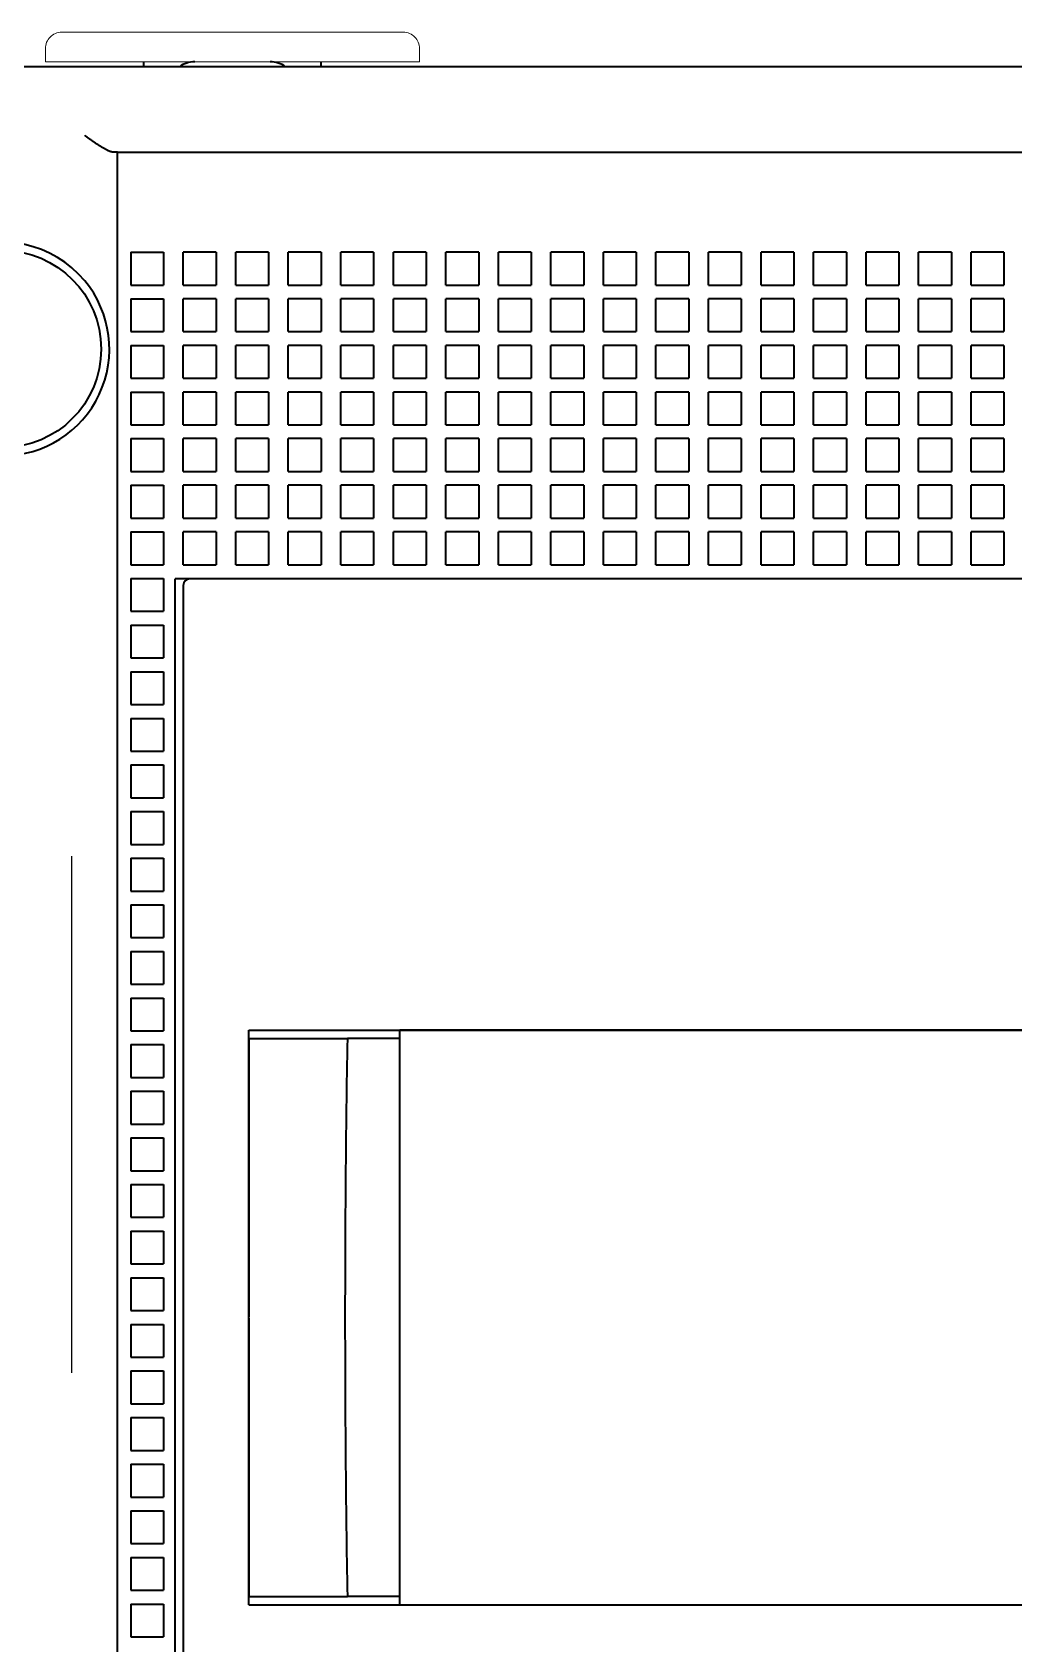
# Model space of a CAD drawing. Header units: millimetres. Extents: x -192 to 0, y -4 to 5.
# Drawn here: x -15.401 to -12.411, y -1.075 to 3.834 of the extents above; entities that cross this region are included whole.
import ezdxf

# ---------------------------------------------------------------- set-up
doc = ezdxf.new("R2010")
doc.units = ezdxf.units.MM
doc.linetypes.add('DASHSPACE', pattern=[30, 12, -18])

msp = doc.modelspace()

# ---------------------------------------------------------------- linework, layer by layer
at = {"color": 7, "linetype": 'DASHSPACE', "lineweight": 13, "ltscale": 0.025}
for p, q in [((-15.2105, 3.8341), (-15.3105, 3.8341)), ((-14.2705, 3.8341), (-14.3705, 3.8341))]:
    msp.add_line(p, q, dxfattribs=at)
at = {"color": 7, "linetype": 'DASHSPACE', "lineweight": 13, "ltscale": 0.21}
for p, q in [((-14.3705, 3.8341), (-15.2105, 3.8341)), ((-15.2105, 3.7441), (-14.3705, 3.7441))]:
    msp.add_line(p, q, dxfattribs=at)
at = {"color": 7, "linetype": 'DASHSPACE', "lineweight": 13, "ltscale": 0.01}
for p, q in [((-15.3605, 3.7441), (-15.3605, 3.7841)), ((-14.2205, 3.7441), (-14.2205, 3.7841))]:
    msp.add_line(p, q, dxfattribs=at)
at = {"color": 7, "linetype": 'DASHSPACE', "lineweight": 13, "ltscale": 0.0375}
for p, q in [((-15.2105, 3.7441), (-15.3605, 3.7441)), ((-14.2205, 3.7441), (-14.3705, 3.7441))]:
    msp.add_line(p, q, dxfattribs=at)
at = {"color": 7, "lineweight": 35, "ltscale": 0.00375}
for p, q in [((-15.0605, 3.7291), (-15.0605, 3.7441)), ((-14.5205, 3.7291), (-14.5205, 3.7441))]:
    msp.add_line(p, q, dxfattribs=at)
at = {"color": 7, "lineweight": 35}
for p, q in [((-7.4605, 3.7291), (-17.0205, 3.7291)), ((-15.1405, 3.4691), (-10.6405, 3.4691)), ((-15.1405, -3.3809), (-15.1405, 3.2191)), ((-14.9655, -2.3309), (-14.9655, 2.1691)), ((-10.8605, 2.1691), (-14.9205, 2.1691)), ((-14.9405, 2.0794), (-14.9405, -2.2412)), ((-14.7405, 0.7941), (-11.1734, 0.7941)), ((-11.1734, 0.7941), (-14.2805, 0.7941)), ((-14.7405, -0.9559), (-11.1734, -0.9559))]:
    msp.add_line(p, q, dxfattribs=at)
at = {"color": 7, "lineweight": 35, "ltscale": 0.003349}
msp.add_line((-15.1405, 3.4691), (-15.1539, 3.4691), dxfattribs=at)
at = {"color": 7, "lineweight": 35, "ltscale": 0.0625}
msp.add_line((-15.1405, 3.2191), (-15.1405, 3.4691), dxfattribs=at)
at = {"color": 7, "lineweight": 35, "ltscale": 0.025}
for p, q in [((-15.1005, 3.1641), (-15.1005, 3.0641)), ((-15.1005, 3.1641), (-15.0005, 3.1641)), ((-15.0005, 3.1641), (-15.0005, 3.0641)), ((-14.9405, 3.0641), (-14.9405, 3.1641)), ((-14.8405, 3.1641), (-14.9405, 3.1641)), ((-14.8405, 3.1641), (-14.8405, 3.0641)), ((-14.7805, 3.0641), (-14.7805, 3.1641)), ((-14.6805, 3.1641), (-14.7805, 3.1641)), ((-14.6805, 3.1641), (-14.6805, 3.0641)), ((-14.6205, 3.0641), (-14.6205, 3.1641)), ((-14.5205, 3.1641), (-14.6205, 3.1641)), ((-14.5205, 3.1641), (-14.5205, 3.0641)), ((-14.4605, 3.0641), (-14.4605, 3.1641)), ((-14.3605, 3.1641), (-14.4605, 3.1641)), ((-14.3605, 3.1641), (-14.3605, 3.0641)), ((-14.3005, 3.0641), (-14.3005, 3.1641)), ((-14.2005, 3.1641), (-14.3005, 3.1641)), ((-14.2005, 3.1641), (-14.2005, 3.0641)), ((-14.1405, 3.0641), (-14.1405, 3.1641)), ((-14.0405, 3.1641), (-14.1405, 3.1641)), ((-14.0405, 3.1641), (-14.0405, 3.0641)), ((-13.9805, 3.0641), (-13.9805, 3.1641)), ((-13.8805, 3.1641), (-13.9805, 3.1641)), ((-13.8805, 3.1641), (-13.8805, 3.0641)), ((-13.8205, 3.0641), (-13.8205, 3.1641)), ((-13.7205, 3.1641), (-13.8205, 3.1641)), ((-13.7205, 3.1641), (-13.7205, 3.0641)), ((-13.6605, 3.0641), (-13.6605, 3.1641)), ((-13.5605, 3.1641), (-13.6605, 3.1641)), ((-13.5605, 3.1641), (-13.5605, 3.0641)), ((-13.5005, 3.0641), (-13.5005, 3.1641)), ((-13.4005, 3.1641), (-13.5005, 3.1641)), ((-13.4005, 3.1641), (-13.4005, 3.0641)), ((-13.3405, 3.0641), (-13.3405, 3.1641)), ((-13.2405, 3.1641), (-13.3405, 3.1641)), ((-13.2405, 3.1641), (-13.2405, 3.0641)), ((-13.1805, 3.0641), (-13.1805, 3.1641)), ((-13.0805, 3.1641), (-13.1805, 3.1641)), ((-13.0805, 3.1641), (-13.0805, 3.0641)), ((-13.0205, 3.0641), (-13.0205, 3.1641)), ((-12.9205, 3.1641), (-13.0205, 3.1641)), ((-12.9205, 3.1641), (-12.9205, 3.0641)), ((-12.8605, 3.0641), (-12.8605, 3.1641)), ((-12.7605, 3.1641), (-12.8605, 3.1641)), ((-12.7605, 3.1641), (-12.7605, 3.0641)), ((-12.7005, 3.0641), (-12.7005, 3.1641)), ((-12.6005, 3.1641), (-12.7005, 3.1641)), ((-12.6005, 3.1641), (-12.6005, 3.0641)), ((-12.5405, 3.0641), (-12.5405, 3.1641)), ((-12.4405, 3.1641), (-12.5405, 3.1641)), ((-12.4405, 3.1641), (-12.4405, 3.0641)), ((-15.1005, 3.0641), (-15.0005, 3.0641)), ((-14.9405, 3.0641), (-14.8405, 3.0641)), ((-14.7805, 3.0641), (-14.6805, 3.0641)), ((-14.6205, 3.0641), (-14.5205, 3.0641)), ((-14.4605, 3.0641), (-14.3605, 3.0641)), ((-14.3005, 3.0641), (-14.2005, 3.0641)), ((-14.1405, 3.0641), (-14.0405, 3.0641)), ((-13.9805, 3.0641), (-13.8805, 3.0641)), ((-13.8205, 3.0641), (-13.7205, 3.0641)), ((-13.6605, 3.0641), (-13.5605, 3.0641)), ((-13.5005, 3.0641), (-13.4005, 3.0641)), ((-13.3405, 3.0641), (-13.2405, 3.0641)), ((-13.1805, 3.0641), (-13.0805, 3.0641)), ((-13.0205, 3.0641), (-12.9205, 3.0641)), ((-12.8605, 3.0641), (-12.7605, 3.0641)), ((-12.7005, 3.0641), (-12.6005, 3.0641)), ((-12.5405, 3.0641), (-12.4405, 3.0641)), ((-15.1005, 3.0221), (-15.0005, 3.0221)), ((-15.1005, 3.0221), (-15.1005, 2.9221)), ((-15.0005, 3.0221), (-15.0005, 2.9221)), ((-14.9405, 2.9221), (-14.9405, 3.0221)), ((-14.8405, 3.0221), (-14.9405, 3.0221)), ((-14.8405, 3.0221), (-14.8405, 2.9221)), ((-14.7805, 2.9221), (-14.7805, 3.0221)), ((-14.6805, 3.0221), (-14.7805, 3.0221)), ((-14.6805, 3.0221), (-14.6805, 2.9221)), ((-14.6205, 2.9221), (-14.6205, 3.0221)), ((-14.5205, 3.0221), (-14.6205, 3.0221)), ((-14.5205, 3.0221), (-14.5205, 2.9221)), ((-14.4605, 2.9221), (-14.4605, 3.0221)), ((-14.3605, 3.0221), (-14.4605, 3.0221)), ((-14.3605, 3.0221), (-14.3605, 2.9221)), ((-14.3005, 2.9221), (-14.3005, 3.0221)), ((-14.2005, 3.0221), (-14.3005, 3.0221)), ((-14.2005, 3.0221), (-14.2005, 2.9221)), ((-14.1405, 2.9221), (-14.1405, 3.0221)), ((-14.0405, 3.0221), (-14.1405, 3.0221)), ((-14.0405, 3.0221), (-14.0405, 2.9221)), ((-13.9805, 2.9221), (-13.9805, 3.0221)), ((-13.8805, 3.0221), (-13.9805, 3.0221)), ((-13.8805, 3.0221), (-13.8805, 2.9221)), ((-13.8205, 2.9221), (-13.8205, 3.0221)), ((-13.7205, 3.0221), (-13.8205, 3.0221)), ((-13.7205, 3.0221), (-13.7205, 2.9221)), ((-13.6605, 2.9221), (-13.6605, 3.0221)), ((-13.5605, 3.0221), (-13.6605, 3.0221)), ((-13.5605, 3.0221), (-13.5605, 2.9221)), ((-13.5005, 2.9221), (-13.5005, 3.0221)), ((-13.4005, 3.0221), (-13.5005, 3.0221)), ((-13.4005, 3.0221), (-13.4005, 2.9221)), ((-13.3405, 2.9221), (-13.3405, 3.0221)), ((-13.2405, 3.0221), (-13.3405, 3.0221)), ((-13.2405, 3.0221), (-13.2405, 2.9221)), ((-13.1805, 2.9221), (-13.1805, 3.0221)), ((-13.0805, 3.0221), (-13.1805, 3.0221)), ((-13.0805, 3.0221), (-13.0805, 2.9221)), ((-13.0205, 2.9221), (-13.0205, 3.0221)), ((-12.9205, 3.0221), (-13.0205, 3.0221)), ((-12.9205, 3.0221), (-12.9205, 2.9221)), ((-12.8605, 2.9221), (-12.8605, 3.0221)), ((-12.7605, 3.0221), (-12.8605, 3.0221)), ((-12.7605, 3.0221), (-12.7605, 2.9221)), ((-12.7005, 2.9221), (-12.7005, 3.0221)), ((-12.6005, 3.0221), (-12.7005, 3.0221)), ((-12.6005, 3.0221), (-12.6005, 2.9221)), ((-12.5405, 2.9221), (-12.5405, 3.0221)), ((-12.4405, 3.0221), (-12.5405, 3.0221)), ((-12.4405, 3.0221), (-12.4405, 2.9221)), ((-15.1005, 2.9221), (-15.0005, 2.9221)), ((-14.9405, 2.9221), (-14.8405, 2.9221)), ((-14.7805, 2.9221), (-14.6805, 2.9221)), ((-14.6205, 2.9221), (-14.5205, 2.9221)), ((-14.4605, 2.9221), (-14.3605, 2.9221)), ((-14.3005, 2.9221), (-14.2005, 2.9221)), ((-14.1405, 2.9221), (-14.0405, 2.9221)), ((-13.9805, 2.9221), (-13.8805, 2.9221)), ((-13.8205, 2.9221), (-13.7205, 2.9221)), ((-13.6605, 2.9221), (-13.5605, 2.9221)), ((-13.5005, 2.9221), (-13.4005, 2.9221)), ((-13.3405, 2.9221), (-13.2405, 2.9221)), ((-13.1805, 2.9221), (-13.0805, 2.9221)), ((-13.0205, 2.9221), (-12.9205, 2.9221)), ((-12.8605, 2.9221), (-12.7605, 2.9221)), ((-12.7005, 2.9221), (-12.6005, 2.9221)), ((-12.5405, 2.9221), (-12.4405, 2.9221)), ((-15.1005, 2.8801), (-15.0005, 2.8801)), ((-15.1005, 2.8801), (-15.1005, 2.7801)), ((-15.0005, 2.8801), (-15.0005, 2.7801)), ((-14.9405, 2.7801), (-14.9405, 2.8801)), ((-14.8405, 2.8801), (-14.9405, 2.8801)), ((-14.8405, 2.8801), (-14.8405, 2.7801)), ((-14.7805, 2.7801), (-14.7805, 2.8801)), ((-14.6805, 2.8801), (-14.7805, 2.8801)), ((-14.6805, 2.8801), (-14.6805, 2.7801)), ((-14.6205, 2.7801), (-14.6205, 2.8801)), ((-14.5205, 2.8801), (-14.6205, 2.8801)), ((-14.5205, 2.8801), (-14.5205, 2.7801)), ((-14.4605, 2.7801), (-14.4605, 2.8801)), ((-14.3605, 2.8801), (-14.4605, 2.8801)), ((-14.3605, 2.8801), (-14.3605, 2.7801)), ((-14.3005, 2.7801), (-14.3005, 2.8801)), ((-14.2005, 2.8801), (-14.3005, 2.8801)), ((-14.2005, 2.8801), (-14.2005, 2.7801)), ((-14.1405, 2.7801), (-14.1405, 2.8801)), ((-14.0405, 2.8801), (-14.1405, 2.8801)), ((-14.0405, 2.8801), (-14.0405, 2.7801)), ((-13.9805, 2.7801), (-13.9805, 2.8801)), ((-13.8805, 2.8801), (-13.9805, 2.8801)), ((-13.8805, 2.8801), (-13.8805, 2.7801)), ((-13.8205, 2.7801), (-13.8205, 2.8801)), ((-13.7205, 2.8801), (-13.8205, 2.8801)), ((-13.7205, 2.8801), (-13.7205, 2.7801)), ((-13.6605, 2.7801), (-13.6605, 2.8801)), ((-13.5605, 2.8801), (-13.6605, 2.8801)), ((-13.5605, 2.8801), (-13.5605, 2.7801)), ((-13.5005, 2.7801), (-13.5005, 2.8801)), ((-13.4005, 2.8801), (-13.5005, 2.8801)), ((-13.4005, 2.8801), (-13.4005, 2.7801)), ((-13.3405, 2.7801), (-13.3405, 2.8801)), ((-13.2405, 2.8801), (-13.3405, 2.8801)), ((-13.2405, 2.8801), (-13.2405, 2.7801)), ((-13.1805, 2.7801), (-13.1805, 2.8801)), ((-13.0805, 2.8801), (-13.1805, 2.8801)), ((-13.0805, 2.8801), (-13.0805, 2.7801)), ((-13.0205, 2.7801), (-13.0205, 2.8801)), ((-12.9205, 2.8801), (-13.0205, 2.8801)), ((-12.9205, 2.8801), (-12.9205, 2.7801)), ((-12.8605, 2.7801), (-12.8605, 2.8801)), ((-12.7605, 2.8801), (-12.8605, 2.8801)), ((-12.7605, 2.8801), (-12.7605, 2.7801)), ((-12.7005, 2.7801), (-12.7005, 2.8801)), ((-12.6005, 2.8801), (-12.7005, 2.8801)), ((-12.6005, 2.8801), (-12.6005, 2.7801)), ((-12.5405, 2.7801), (-12.5405, 2.8801)), ((-12.4405, 2.8801), (-12.5405, 2.8801)), ((-12.4405, 2.8801), (-12.4405, 2.7801)), ((-15.1005, 2.7801), (-15.0005, 2.7801)), ((-14.9405, 2.7801), (-14.8405, 2.7801)), ((-14.7805, 2.7801), (-14.6805, 2.7801)), ((-14.6205, 2.7801), (-14.5205, 2.7801)), ((-14.4605, 2.7801), (-14.3605, 2.7801)), ((-14.3005, 2.7801), (-14.2005, 2.7801)), ((-14.1405, 2.7801), (-14.0405, 2.7801)), ((-13.9805, 2.7801), (-13.8805, 2.7801)), ((-13.8205, 2.7801), (-13.7205, 2.7801)), ((-13.6605, 2.7801), (-13.5605, 2.7801)), ((-13.5005, 2.7801), (-13.4005, 2.7801)), ((-13.3405, 2.7801), (-13.2405, 2.7801)), ((-13.1805, 2.7801), (-13.0805, 2.7801)), ((-13.0205, 2.7801), (-12.9205, 2.7801)), ((-12.8605, 2.7801), (-12.7605, 2.7801)), ((-12.7005, 2.7801), (-12.6005, 2.7801)), ((-12.5405, 2.7801), (-12.4405, 2.7801)), ((-15.1005, 2.7381), (-15.0005, 2.7381)), ((-15.1005, 2.7381), (-15.1005, 2.6381)), ((-15.0005, 2.7381), (-15.0005, 2.6381)), ((-14.9405, 2.6381), (-14.9405, 2.7381)), ((-14.8405, 2.7381), (-14.9405, 2.7381)), ((-14.8405, 2.7381), (-14.8405, 2.6381)), ((-14.7805, 2.6381), (-14.7805, 2.7381)), ((-14.6805, 2.7381), (-14.7805, 2.7381)), ((-14.6805, 2.7381), (-14.6805, 2.6381)), ((-14.6205, 2.6381), (-14.6205, 2.7381)), ((-14.5205, 2.7381), (-14.6205, 2.7381)), ((-14.5205, 2.7381), (-14.5205, 2.6381)), ((-14.4605, 2.6381), (-14.4605, 2.7381)), ((-14.3605, 2.7381), (-14.4605, 2.7381)), ((-14.3605, 2.7381), (-14.3605, 2.6381)), ((-14.3005, 2.6381), (-14.3005, 2.7381)), ((-14.2005, 2.7381), (-14.3005, 2.7381)), ((-14.2005, 2.7381), (-14.2005, 2.6381)), ((-14.1405, 2.6381), (-14.1405, 2.7381)), ((-14.0405, 2.7381), (-14.1405, 2.7381)), ((-14.0405, 2.7381), (-14.0405, 2.6381)), ((-13.9805, 2.6381), (-13.9805, 2.7381)), ((-13.8805, 2.7381), (-13.9805, 2.7381)), ((-13.8805, 2.7381), (-13.8805, 2.6381)), ((-13.8205, 2.6381), (-13.8205, 2.7381)), ((-13.7205, 2.7381), (-13.8205, 2.7381)), ((-13.7205, 2.7381), (-13.7205, 2.6381)), ((-13.6605, 2.6381), (-13.6605, 2.7381)), ((-13.5605, 2.7381), (-13.6605, 2.7381)), ((-13.5605, 2.7381), (-13.5605, 2.6381)), ((-13.5005, 2.6381), (-13.5005, 2.7381)), ((-13.4005, 2.7381), (-13.5005, 2.7381)), ((-13.4005, 2.7381), (-13.4005, 2.6381)), ((-13.3405, 2.6381), (-13.3405, 2.7381)), ((-13.2405, 2.7381), (-13.3405, 2.7381)), ((-13.2405, 2.7381), (-13.2405, 2.6381)), ((-13.1805, 2.6381), (-13.1805, 2.7381)), ((-13.0805, 2.7381), (-13.1805, 2.7381)), ((-13.0805, 2.7381), (-13.0805, 2.6381)), ((-13.0205, 2.6381), (-13.0205, 2.7381)), ((-12.9205, 2.7381), (-13.0205, 2.7381)), ((-12.9205, 2.7381), (-12.9205, 2.6381)), ((-12.8605, 2.6381), (-12.8605, 2.7381)), ((-12.7605, 2.7381), (-12.8605, 2.7381)), ((-12.7605, 2.7381), (-12.7605, 2.6381)), ((-12.7005, 2.6381), (-12.7005, 2.7381)), ((-12.6005, 2.7381), (-12.7005, 2.7381)), ((-12.6005, 2.7381), (-12.6005, 2.6381)), ((-12.5405, 2.6381), (-12.5405, 2.7381)), ((-12.4405, 2.7381), (-12.5405, 2.7381)), ((-12.4405, 2.7381), (-12.4405, 2.6381)), ((-15.1005, 2.6381), (-15.0005, 2.6381)), ((-14.9405, 2.6381), (-14.8405, 2.6381)), ((-14.7805, 2.6381), (-14.6805, 2.6381)), ((-14.6205, 2.6381), (-14.5205, 2.6381)), ((-14.4605, 2.6381), (-14.3605, 2.6381)), ((-14.3005, 2.6381), (-14.2005, 2.6381)), ((-14.1405, 2.6381), (-14.0405, 2.6381)), ((-13.9805, 2.6381), (-13.8805, 2.6381)), ((-13.8205, 2.6381), (-13.7205, 2.6381)), ((-13.6605, 2.6381), (-13.5605, 2.6381)), ((-13.5005, 2.6381), (-13.4005, 2.6381)), ((-13.3405, 2.6381), (-13.2405, 2.6381)), ((-13.1805, 2.6381), (-13.0805, 2.6381)), ((-13.0205, 2.6381), (-12.9205, 2.6381)), ((-12.8605, 2.6381), (-12.7605, 2.6381)), ((-12.7005, 2.6381), (-12.6005, 2.6381)), ((-12.5405, 2.6381), (-12.4405, 2.6381)), ((-15.1005, 2.5961), (-15.0005, 2.5961)), ((-15.1005, 2.5961), (-15.1005, 2.4961)), ((-15.0005, 2.5961), (-15.0005, 2.4961)), ((-14.9405, 2.4961), (-14.9405, 2.5961)), ((-14.8405, 2.5961), (-14.9405, 2.5961)), ((-14.8405, 2.5961), (-14.8405, 2.4961)), ((-14.7805, 2.4961), (-14.7805, 2.5961)), ((-14.6805, 2.5961), (-14.7805, 2.5961)), ((-14.6805, 2.5961), (-14.6805, 2.4961)), ((-14.6205, 2.4961), (-14.6205, 2.5961)), ((-14.5205, 2.5961), (-14.6205, 2.5961)), ((-14.5205, 2.5961), (-14.5205, 2.4961)), ((-14.4605, 2.4961), (-14.4605, 2.5961)), ((-14.3605, 2.5961), (-14.4605, 2.5961)), ((-14.3605, 2.5961), (-14.3605, 2.4961)), ((-14.3005, 2.4961), (-14.3005, 2.5961)), ((-14.2005, 2.5961), (-14.3005, 2.5961)), ((-14.2005, 2.5961), (-14.2005, 2.4961)), ((-14.1405, 2.4961), (-14.1405, 2.5961)), ((-14.0405, 2.5961), (-14.1405, 2.5961)), ((-14.0405, 2.5961), (-14.0405, 2.4961)), ((-13.9805, 2.4961), (-13.9805, 2.5961)), ((-13.8805, 2.5961), (-13.9805, 2.5961)), ((-13.8805, 2.5961), (-13.8805, 2.4961)), ((-13.8205, 2.4961), (-13.8205, 2.5961)), ((-13.7205, 2.5961), (-13.8205, 2.5961)), ((-13.7205, 2.5961), (-13.7205, 2.4961)), ((-13.6605, 2.4961), (-13.6605, 2.5961)), ((-13.5605, 2.5961), (-13.6605, 2.5961)), ((-13.5605, 2.5961), (-13.5605, 2.4961)), ((-13.5005, 2.4961), (-13.5005, 2.5961)), ((-13.4005, 2.5961), (-13.5005, 2.5961)), ((-13.4005, 2.5961), (-13.4005, 2.4961)), ((-13.3405, 2.4961), (-13.3405, 2.5961)), ((-13.2405, 2.5961), (-13.3405, 2.5961)), ((-13.2405, 2.5961), (-13.2405, 2.4961)), ((-13.1805, 2.4961), (-13.1805, 2.5961)), ((-13.0805, 2.5961), (-13.1805, 2.5961)), ((-13.0805, 2.5961), (-13.0805, 2.4961)), ((-13.0205, 2.4961), (-13.0205, 2.5961)), ((-12.9205, 2.5961), (-13.0205, 2.5961)), ((-12.9205, 2.5961), (-12.9205, 2.4961)), ((-12.8605, 2.4961), (-12.8605, 2.5961)), ((-12.7605, 2.5961), (-12.8605, 2.5961)), ((-12.7605, 2.5961), (-12.7605, 2.4961)), ((-12.7005, 2.4961), (-12.7005, 2.5961)), ((-12.6005, 2.5961), (-12.7005, 2.5961)), ((-12.6005, 2.5961), (-12.6005, 2.4961)), ((-12.5405, 2.4961), (-12.5405, 2.5961)), ((-12.4405, 2.5961), (-12.5405, 2.5961)), ((-12.4405, 2.5961), (-12.4405, 2.4961)), ((-15.1005, 2.4961), (-15.0005, 2.4961)), ((-14.9405, 2.4961), (-14.8405, 2.4961)), ((-14.7805, 2.4961), (-14.6805, 2.4961)), ((-14.6205, 2.4961), (-14.5205, 2.4961)), ((-14.4605, 2.4961), (-14.3605, 2.4961)), ((-14.3005, 2.4961), (-14.2005, 2.4961)), ((-14.1405, 2.4961), (-14.0405, 2.4961)), ((-13.9805, 2.4961), (-13.8805, 2.4961)), ((-13.8205, 2.4961), (-13.7205, 2.4961)), ((-13.6605, 2.4961), (-13.5605, 2.4961)), ((-13.5005, 2.4961), (-13.4005, 2.4961)), ((-13.3405, 2.4961), (-13.2405, 2.4961)), ((-13.1805, 2.4961), (-13.0805, 2.4961)), ((-13.0205, 2.4961), (-12.9205, 2.4961)), ((-12.8605, 2.4961), (-12.7605, 2.4961)), ((-12.7005, 2.4961), (-12.6005, 2.4961)), ((-12.5405, 2.4961), (-12.4405, 2.4961)), ((-15.1005, 2.4541), (-15.0005, 2.4541)), ((-15.1005, 2.4541), (-15.1005, 2.3541)), ((-15.0005, 2.4541), (-15.0005, 2.3541)), ((-14.9405, 2.3541), (-14.9405, 2.4541)), ((-14.8405, 2.4541), (-14.9405, 2.4541)), ((-14.8405, 2.4541), (-14.8405, 2.3541)), ((-14.7805, 2.3541), (-14.7805, 2.4541)), ((-14.6805, 2.4541), (-14.7805, 2.4541)), ((-14.6805, 2.4541), (-14.6805, 2.3541)), ((-14.6205, 2.3541), (-14.6205, 2.4541)), ((-14.5205, 2.4541), (-14.6205, 2.4541)), ((-14.5205, 2.4541), (-14.5205, 2.3541)), ((-14.4605, 2.3541), (-14.4605, 2.4541)), ((-14.3605, 2.4541), (-14.4605, 2.4541)), ((-14.3605, 2.4541), (-14.3605, 2.3541)), ((-14.3005, 2.3541), (-14.3005, 2.4541)), ((-14.2005, 2.4541), (-14.3005, 2.4541)), ((-14.2005, 2.4541), (-14.2005, 2.3541)), ((-14.1405, 2.3541), (-14.1405, 2.4541)), ((-14.0405, 2.4541), (-14.1405, 2.4541)), ((-14.0405, 2.4541), (-14.0405, 2.3541)), ((-13.9805, 2.3541), (-13.9805, 2.4541)), ((-13.8805, 2.4541), (-13.9805, 2.4541)), ((-13.8805, 2.4541), (-13.8805, 2.3541)), ((-13.8205, 2.3541), (-13.8205, 2.4541)), ((-13.7205, 2.4541), (-13.8205, 2.4541)), ((-13.7205, 2.4541), (-13.7205, 2.3541)), ((-13.6605, 2.3541), (-13.6605, 2.4541)), ((-13.5605, 2.4541), (-13.6605, 2.4541)), ((-13.5605, 2.4541), (-13.5605, 2.3541)), ((-13.5005, 2.3541), (-13.5005, 2.4541)), ((-13.4005, 2.4541), (-13.5005, 2.4541)), ((-13.4005, 2.4541), (-13.4005, 2.3541)), ((-13.3405, 2.3541), (-13.3405, 2.4541)), ((-13.2405, 2.4541), (-13.3405, 2.4541)), ((-13.2405, 2.4541), (-13.2405, 2.3541)), ((-13.1805, 2.3541), (-13.1805, 2.4541)), ((-13.0805, 2.4541), (-13.1805, 2.4541)), ((-13.0805, 2.4541), (-13.0805, 2.3541)), ((-13.0205, 2.3541), (-13.0205, 2.4541)), ((-12.9205, 2.4541), (-13.0205, 2.4541)), ((-12.9205, 2.4541), (-12.9205, 2.3541)), ((-12.8605, 2.3541), (-12.8605, 2.4541)), ((-12.7605, 2.4541), (-12.8605, 2.4541)), ((-12.7605, 2.4541), (-12.7605, 2.3541)), ((-12.7005, 2.3541), (-12.7005, 2.4541)), ((-12.6005, 2.4541), (-12.7005, 2.4541)), ((-12.6005, 2.4541), (-12.6005, 2.3541)), ((-12.5405, 2.3541), (-12.5405, 2.4541)), ((-12.4405, 2.4541), (-12.5405, 2.4541)), ((-12.4405, 2.4541), (-12.4405, 2.3541)), ((-15.1005, 2.3541), (-15.0005, 2.3541)), ((-15.1005, 2.3121), (-15.0005, 2.3121)), ((-15.1005, 2.3121), (-15.1005, 2.2121)), ((-15.0005, 2.3121), (-15.0005, 2.2121)), ((-14.9405, 2.3541), (-14.8405, 2.3541)), ((-14.9405, 2.2121), (-14.9405, 2.3121)), ((-14.8405, 2.3121), (-14.9405, 2.3121)), ((-14.8405, 2.3121), (-14.8405, 2.2121)), ((-14.7805, 2.3541), (-14.6805, 2.3541)), ((-14.7805, 2.2121), (-14.7805, 2.3121)), ((-14.6805, 2.3121), (-14.7805, 2.3121)), ((-14.6805, 2.3121), (-14.6805, 2.2121)), ((-14.6205, 2.3541), (-14.5205, 2.3541)), ((-14.6205, 2.2121), (-14.6205, 2.3121)), ((-14.5205, 2.3121), (-14.6205, 2.3121)), ((-14.5205, 2.3121), (-14.5205, 2.2121)), ((-14.4605, 2.3541), (-14.3605, 2.3541)), ((-14.4605, 2.2121), (-14.4605, 2.3121)), ((-14.3605, 2.3121), (-14.4605, 2.3121)), ((-14.3605, 2.3121), (-14.3605, 2.2121)), ((-14.3005, 2.3541), (-14.2005, 2.3541)), ((-14.3005, 2.2121), (-14.3005, 2.3121)), ((-14.2005, 2.3121), (-14.3005, 2.3121)), ((-14.2005, 2.3121), (-14.2005, 2.2121)), ((-14.1405, 2.3541), (-14.0405, 2.3541)), ((-14.1405, 2.2121), (-14.1405, 2.3121)), ((-14.0405, 2.3121), (-14.1405, 2.3121)), ((-14.0405, 2.3121), (-14.0405, 2.2121)), ((-13.9805, 2.3541), (-13.8805, 2.3541)), ((-13.9805, 2.2121), (-13.9805, 2.3121)), ((-13.8805, 2.3121), (-13.9805, 2.3121)), ((-13.8805, 2.3121), (-13.8805, 2.2121)), ((-13.8205, 2.3541), (-13.7205, 2.3541)), ((-13.8205, 2.2121), (-13.8205, 2.3121)), ((-13.7205, 2.3121), (-13.8205, 2.3121)), ((-13.7205, 2.3121), (-13.7205, 2.2121)), ((-13.6605, 2.3541), (-13.5605, 2.3541)), ((-13.6605, 2.2121), (-13.6605, 2.3121)), ((-13.5605, 2.3121), (-13.6605, 2.3121)), ((-13.5605, 2.3121), (-13.5605, 2.2121)), ((-13.5005, 2.3541), (-13.4005, 2.3541)), ((-13.5005, 2.2121), (-13.5005, 2.3121)), ((-13.4005, 2.3121), (-13.5005, 2.3121)), ((-13.4005, 2.3121), (-13.4005, 2.2121)), ((-13.3405, 2.3541), (-13.2405, 2.3541)), ((-13.3405, 2.2121), (-13.3405, 2.3121)), ((-13.2405, 2.3121), (-13.3405, 2.3121)), ((-13.2405, 2.3121), (-13.2405, 2.2121)), ((-13.1805, 2.3541), (-13.0805, 2.3541)), ((-13.1805, 2.2121), (-13.1805, 2.3121)), ((-13.0805, 2.3121), (-13.1805, 2.3121)), ((-13.0805, 2.3121), (-13.0805, 2.2121)), ((-13.0205, 2.3541), (-12.9205, 2.3541)), ((-13.0205, 2.2121), (-13.0205, 2.3121)), ((-12.9205, 2.3121), (-13.0205, 2.3121)), ((-12.9205, 2.3121), (-12.9205, 2.2121)), ((-12.8605, 2.3541), (-12.7605, 2.3541)), ((-12.8605, 2.2121), (-12.8605, 2.3121)), ((-12.7605, 2.3121), (-12.8605, 2.3121)), ((-12.7605, 2.3121), (-12.7605, 2.2121)), ((-12.7005, 2.3541), (-12.6005, 2.3541)), ((-12.7005, 2.2121), (-12.7005, 2.3121)), ((-12.6005, 2.3121), (-12.7005, 2.3121)), ((-12.6005, 2.3121), (-12.6005, 2.2121)), ((-12.5405, 2.3541), (-12.4405, 2.3541)), ((-12.5405, 2.2121), (-12.5405, 2.3121)), ((-12.4405, 2.3121), (-12.5405, 2.3121)), ((-12.4405, 2.3121), (-12.4405, 2.2121)), ((-15.1005, 2.2121), (-15.0005, 2.2121)), ((-14.9405, 2.2121), (-14.8405, 2.2121)), ((-14.7805, 2.2121), (-14.6805, 2.2121)), ((-14.6205, 2.2121), (-14.5205, 2.2121)), ((-14.4605, 2.2121), (-14.3605, 2.2121)), ((-14.3005, 2.2121), (-14.2005, 2.2121)), ((-14.1405, 2.2121), (-14.0405, 2.2121)), ((-13.9805, 2.2121), (-13.8805, 2.2121)), ((-13.8205, 2.2121), (-13.7205, 2.2121)), ((-13.6605, 2.2121), (-13.5605, 2.2121)), ((-13.5005, 2.2121), (-13.4005, 2.2121)), ((-13.3405, 2.2121), (-13.2405, 2.2121)), ((-13.1805, 2.2121), (-13.0805, 2.2121)), ((-13.0205, 2.2121), (-12.9205, 2.2121)), ((-12.8605, 2.2121), (-12.7605, 2.2121)), ((-12.7005, 2.2121), (-12.6005, 2.2121)), ((-12.5405, 2.2121), (-12.4405, 2.2121)), ((-15.1005, 2.1701), (-15.0005, 2.1701)), ((-15.1005, 2.1701), (-15.1005, 2.0701)), ((-15.0005, 2.1701), (-15.0005, 2.0701)), ((-15.1005, 2.0701), (-15.0005, 2.0701)), ((-15.1005, 2.0281), (-15.0005, 2.0281)), ((-15.1005, 2.0281), (-15.1005, 1.9281)), ((-15.0005, 2.0281), (-15.0005, 1.9281)), ((-15.1005, 1.9281), (-15.0005, 1.9281)), ((-15.1005, 1.8861), (-15.0005, 1.8861)), ((-15.1005, 1.8861), (-15.1005, 1.7861)), ((-15.0005, 1.8861), (-15.0005, 1.7861)), ((-15.1005, 1.7861), (-15.0005, 1.7861)), ((-15.1005, 1.7441), (-15.0005, 1.7441)), ((-15.1005, 1.7441), (-15.1005, 1.6441)), ((-15.0005, 1.7441), (-15.0005, 1.6441)), ((-15.1005, 1.6441), (-15.0005, 1.6441)), ((-15.1005, 1.6021), (-15.0005, 1.6021)), ((-15.1005, 1.6021), (-15.1005, 1.5021)), ((-15.0005, 1.6021), (-15.0005, 1.5021)), ((-15.1005, 1.5021), (-15.0005, 1.5021)), ((-15.1005, 1.4601), (-15.0005, 1.4601)), ((-15.1005, 1.4601), (-15.1005, 1.3601)), ((-15.0005, 1.4601), (-15.0005, 1.3601)), ((-15.1005, 1.3601), (-15.0005, 1.3601)), ((-15.1005, 1.3181), (-15.0005, 1.3181)), ((-15.1005, 1.3181), (-15.1005, 1.2181)), ((-15.0005, 1.3181), (-15.0005, 1.2181)), ((-15.1005, 1.2181), (-15.0005, 1.2181)), ((-15.1005, 1.1761), (-15.0005, 1.1761)), ((-15.1005, 1.1761), (-15.1005, 1.0761)), ((-15.0005, 1.1761), (-15.0005, 1.0761)), ((-15.1005, 1.0761), (-15.0005, 1.0761)), ((-15.1005, 1.0341), (-15.0005, 1.0341)), ((-15.1005, 1.0341), (-15.1005, 0.9341)), ((-15.0005, 1.0341), (-15.0005, 0.9341)), ((-15.1005, 0.9341), (-15.0005, 0.9341)), ((-15.1005, 0.8921), (-15.0005, 0.8921)), ((-15.1005, 0.8921), (-15.1005, 0.7921)), ((-15.0005, 0.8921), (-15.0005, 0.7921)), ((-15.1005, 0.7921), (-15.0005, 0.7921)), ((-15.1005, 0.7501), (-15.0005, 0.7501)), ((-15.1005, 0.7501), (-15.1005, 0.6501)), ((-15.0005, 0.7501), (-15.0005, 0.6501)), ((-15.1005, 0.6501), (-15.0005, 0.6501)), ((-15.1005, 0.6081), (-15.0005, 0.6081)), ((-15.1005, 0.6081), (-15.1005, 0.5081)), ((-15.0005, 0.6081), (-15.0005, 0.5081)), ((-15.1005, 0.5081), (-15.0005, 0.5081)), ((-15.1005, 0.4661), (-15.0005, 0.4661)), ((-15.1005, 0.4661), (-15.1005, 0.3661)), ((-15.0005, 0.4661), (-15.0005, 0.3661)), ((-15.1005, 0.3661), (-15.0005, 0.3661)), ((-15.1005, 0.3241), (-15.0005, 0.3241)), ((-15.1005, 0.3241), (-15.1005, 0.2241)), ((-15.0005, 0.3241), (-15.0005, 0.2241)), ((-15.1005, 0.2241), (-15.0005, 0.2241)), ((-15.1005, 0.1821), (-15.0005, 0.1821)), ((-15.1005, 0.1821), (-15.1005, 0.0821)), ((-15.0005, 0.1821), (-15.0005, 0.0821)), ((-15.1005, 0.0821), (-15.0005, 0.0821)), ((-15.1005, 0.0401), (-15.0005, 0.0401)), ((-15.1005, 0.0401), (-15.1005, -0.0599)), ((-15.0005, 0.0401), (-15.0005, -0.0599)), ((-15.1005, -0.0599), (-15.0005, -0.0599)), ((-15.1005, -0.1019), (-15.0005, -0.1019)), ((-15.1005, -0.1019), (-15.1005, -0.2019)), ((-15.0005, -0.1019), (-15.0005, -0.2019)), ((-15.1005, -0.2019), (-15.0005, -0.2019)), ((-15.1005, -0.2439), (-15.0005, -0.2439)), ((-15.1005, -0.2439), (-15.1005, -0.3439)), ((-15.0005, -0.2439), (-15.0005, -0.3439)), ((-15.1005, -0.3439), (-15.0005, -0.3439)), ((-15.1005, -0.3859), (-15.0005, -0.3859)), ((-15.1005, -0.3859), (-15.1005, -0.4859)), ((-15.0005, -0.3859), (-15.0005, -0.4859)), ((-15.1005, -0.4859), (-15.0005, -0.4859)), ((-15.1005, -0.5279), (-15.0005, -0.5279)), ((-15.1005, -0.5279), (-15.1005, -0.6279)), ((-15.0005, -0.5279), (-15.0005, -0.6279)), ((-15.1005, -0.6279), (-15.0005, -0.6279)), ((-15.1005, -0.6699), (-15.0005, -0.6699)), ((-15.1005, -0.6699), (-15.1005, -0.7699)), ((-15.0005, -0.6699), (-15.0005, -0.7699)), ((-15.1005, -0.7699), (-15.0005, -0.7699)), ((-15.1005, -0.8119), (-15.0005, -0.8119)), ((-15.1005, -0.8119), (-15.1005, -0.9119)), ((-15.0005, -0.8119), (-15.0005, -0.9119)), ((-15.1005, -0.9119), (-15.0005, -0.9119)), ((-15.1005, -0.9539), (-15.0005, -0.9539)), ((-15.1005, -0.9539), (-15.1005, -1.0539)), ((-15.0005, -0.9539), (-15.0005, -1.0539)), ((-15.1005, -1.0539), (-15.0005, -1.0539))]:
    msp.add_line(p, q, dxfattribs=at)
at = {"color": 7, "lineweight": 35, "ltscale": 0.011229}
msp.add_line((-14.9206, 2.1691), (-14.9655, 2.1691), dxfattribs=at)
at = {"color": 7, "lineweight": 35, "ltscale": 0.017437}
msp.add_line((-14.9405, 2.1491), (-14.9405, 2.0794), dxfattribs=at)
at = {"color": 7}
msp.add_line((-15.2801, -0.2491), (-15.2801, 1.3242), dxfattribs=at)
at = {"color": 7, "lineweight": 35, "ltscale": 0.4375}
msp.add_line((-14.7405, -0.9559), (-14.7405, 0.7941), dxfattribs=at)
at = {"color": 7, "lineweight": 35, "ltscale": 0.00625}
for p, q in [((-14.2805, 0.7691), (-14.2805, 0.7941)), ((-14.2805, -0.9559), (-14.2805, -0.9309))]:
    msp.add_line(p, q, dxfattribs=at)
at = {"color": 7, "lineweight": 35, "ltscale": 0.21197}
for p, q in [((-14.7405, 0.7691), (-14.7405, -0.0788)), ((-14.7405, -0.083), (-14.7405, -0.9309))]:
    msp.add_line(p, q, dxfattribs=at)
at = {"color": 7, "lineweight": 35, "ltscale": 0.074967}
for p, q in [((-14.7405, 0.7691), (-14.4406, 0.7691)), ((-14.7405, -0.9309), (-14.4406, -0.9309))]:
    msp.add_line(p, q, dxfattribs=at)
at = {"color": 7, "lineweight": 35, "ltscale": 0.040033}
for p, q in [((-14.2805, 0.7691), (-14.4406, 0.7691)), ((-14.2805, -0.9309), (-14.4406, -0.9309))]:
    msp.add_line(p, q, dxfattribs=at)
at = {"color": 7, "lineweight": 35, "ltscale": 0.425}
msp.add_line((-14.2805, -0.9309), (-14.2805, 0.7691), dxfattribs=at)
at = {"color": 7, "lineweight": 35, "ltscale": 0.001061}
for p, q in [((-14.7405, -0.083), (-14.7405, -0.0788)), ((-14.4478, -0.0788), (-14.4478, -0.083))]:
    msp.add_line(p, q, dxfattribs=at)
at = {"color": 7, "lineweight": 35}
msp.add_circle((-15.4905, 2.8691), 0.3, dxfattribs=at)
at = {"color": 7, "linetype": 'DASHSPACE', "lineweight": 13}
for centre, start, end in [((-15.3105, 3.7841), 90, 180), ((-14.2705, 3.7841), 0, 90)]:
    msp.add_arc(centre, 0.05, start, end, dxfattribs=at)
at = {"color": 7, "lineweight": 35}
for centre, radius, start, end in [((-14.9055, 3.6641), 0.08, 90, 125.6582), ((-14.6755, 3.6641), 0.08, 54.3418, 90), ((-15.4905, 2.8691), 0.325, 39.7151, 270), ((-15.4905, 2.8691), 0.325, 270, 39.7151), ((-14.9205, 2.1491), 0.02, 90, 180), ((35.9382, -0.0807), 50.386, 179.03361, 179.99781), ((35.9382, -0.0811), 50.386, 180.00219, 180.96639)]:
    msp.add_arc(centre, radius, start, end, dxfattribs=at)
msp.add_open_spline([(-15.1539, 3.4691), (-15.1548, 3.4691), (-15.1567, 3.4692), (-15.1596, 3.4698), (-15.1626, 3.4707), (-15.1658, 3.4719), (-15.1692, 3.4733), (-15.1727, 3.4749), (-15.1762, 3.4767), (-15.1799, 3.4787), (-15.1837, 3.4809), (-15.1875, 3.4832), (-15.1914, 3.4856), (-15.1953, 3.488), (-15.1993, 3.4906), (-15.2033, 3.4933), (-15.2074, 3.496), (-15.2115, 3.4988), (-15.2156, 3.5016), (-15.2197, 3.5045), (-15.2238, 3.5073), (-15.228, 3.5103), (-15.2322, 3.5132), (-15.2363, 3.5161), (-15.2391, 3.5181), (-15.2405, 3.5191)], degree=3, knots=[0, 0, 0, 0, 0.026765, 0.05605, 0.087884, 0.122147, 0.15864, 0.197134, 0.237405, 0.279263, 0.322548, 0.367094, 0.412749, 0.459374, 0.506848, 0.555059, 0.60391, 0.653309, 0.703175, 0.753429, 0.803998, 0.854815, 0.905815, 0.956934, 1.008112, 1.008112, 1.008112, 1.008112], dxfattribs=at)

doc.saveas('drawing.dxf')
